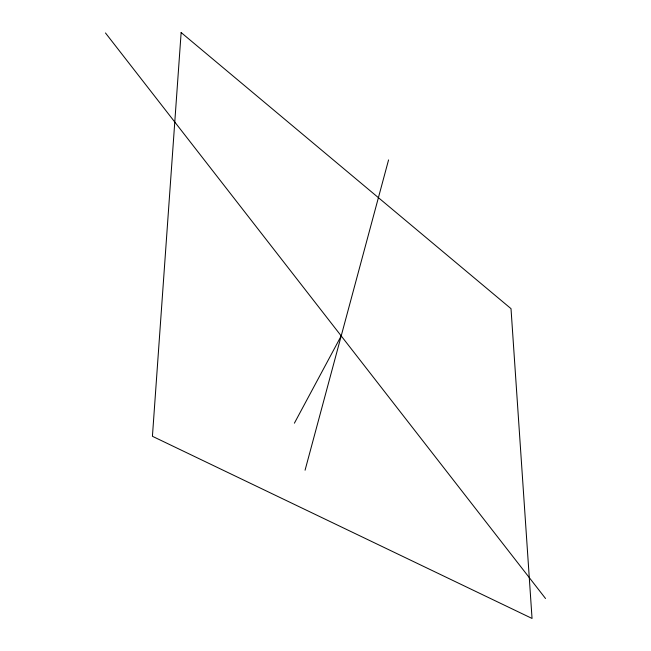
<?xml version="1.0" encoding="UTF-8"?>
<svg xmlns="http://www.w3.org/2000/svg" width="651" height="651" viewBox="0 0 651 651"><rect width="100%" height="100%" fill="white"/><g stroke="black" fill="none" stroke-linecap="round" stroke-linejoin="round"><path stroke-width="0.98" d="M305.067 470.209L388.566 159.926M294.39 423.183L341.205 335.916M105.47 32.957L545.53 598.505M181.141 32.55L152.424 436.292L532.046 618.45L511.011 308.655L181.141 32.55"/></g></svg>
